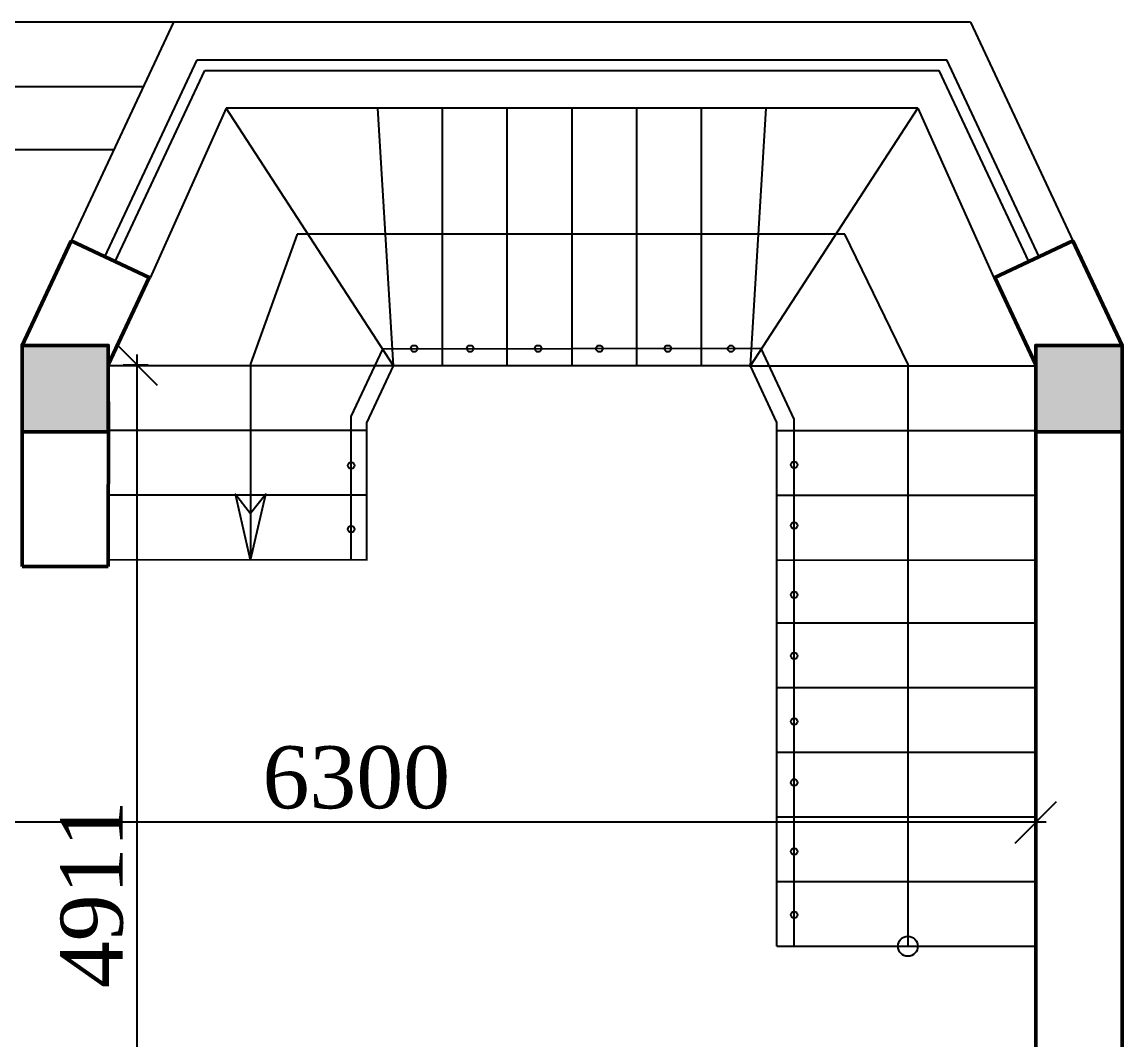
# Model space of a CAD drawing. Header units: inches. Extents: x 2870606 to 3671143, y -733551 to -473558.
# Drawn here: x 2877306 to 2882406, y -483877 to -479158 of the extents above; entities that cross this region are included whole.
import ezdxf

# ---------------------------------------------------------------- set-up
doc = ezdxf.new("R2010")
doc.units = ezdxf.units.IN
doc.header["$MEASUREMENT"] = 0
doc.styles.add('J~stule', font='dutch.ttf')
doc.dimstyles.new('J~style', dxfattribs={"dimscale": 100, "dimtxt": 2.5, "dimasz": 2, "dimexe": 0.55, "dimexo": 0.725, "dimtad": 1, "dimdec": 0, "dimdsep": 46, "dimtxsty": 'J~stule', "dimblk": 'OBLIQUE', "dimcen": 2, "dimdle": 0.5, "dimadec": 0, "dimazin": 0, "dimtfac": 1, "dimtdec": 0, "dimtmove": 0, "dimatfit": 3, "dimfxl": 1, "dimarcsym": 0})

# ---------------------------------------------------------------- blocks, each defined once
blk = doc.blocks.new('_Oblique')
at = {"color": 0, "linetype": 'ByBlock', "lineweight": -2}
blk.add_line((-0.5, -0.5), (0.5, 0.5), dxfattribs=at)
blk = doc.blocks.new('*D1020')
at = {"color": 0, "lineweight": -2, "transparency": 16777216}
for p, q in [((2875705.6, -483787.8), (2875705.6, -482815.2)), ((2882005.6, -483132.3), (2882005.6, -482815.2)), ((2882053.6, -482868), (2875657.6, -482868))]:
    blk.add_line(p, q, dxfattribs=at)
at = {"layer": 'Defpoints', "color": 0, "lineweight": 35, "transparency": 16777216}
for p in [(2875705.6, -482868), (2882005.6, -483201.9), (2875705.6, -483857.4)]:
    blk.add_point(p, dxfattribs=at)
at = {"color": 0, "lineweight": -2, "transparency": 16777216, "xscale": 192, "yscale": 192, "zscale": 192}
for p, rotation in [((2875705.6, -482868), 180.0000000133402), ((2882005.6, -482868), 1.334020893750676e-08)]:
    blk.add_blockref('_Oblique', p, dxfattribs=dict(at, rotation=rotation))
at = {"color": 0, "transparency": 16777216, "insert": (2878855.6, -482661.1), "char_height": 288, "attachment_point": 5, "rotation": 0, "style": 'J~stule'}
blk.add_mtext('6300', dxfattribs=at)
blk = doc.blocks.new('*D1013')
at = {"color": 0, "lineweight": -2, "transparency": 16777216}
for p, q in [((2877838.1, -480698.4), (2877838.1, -485705.4)), ((2877775.2, -480746.4), (2877890.9, -480746.4)), ((2877775.8, -485657.4), (2877890.9, -485657.4))]:
    blk.add_line(p, q, dxfattribs=at)
at = {"layer": 'Defpoints', "color": 0, "lineweight": 35, "transparency": 16777216}
for p in [(2877705.6, -480746.4), (2877706.2, -485657.4), (2877838.1, -485657.4)]:
    blk.add_point(p, dxfattribs=at)
at = {"color": 0, "lineweight": -2, "transparency": 16777216, "xscale": 192, "yscale": 192, "zscale": 192}
for p, rotation in [((2877838.1, -480746.4), 90), ((2877838.1, -485657.4), 270)]:
    blk.add_blockref('_Oblique', p, dxfattribs=dict(at, rotation=rotation))
at = {"color": 0, "transparency": 16777216, "insert": (2877630.2, -483201.9), "char_height": 288, "attachment_point": 5, "rotation": 90, "style": 'J~stule'}
blk.add_mtext('4911', dxfattribs=at)

msp = doc.modelspace()

# ---------------------------------------------------------------- hatches: boundary and pattern name
h = msp.add_hatch(color=256)
h.dxf.hatch_style = 1
h.paths.add_polyline_path([(2877305.64, -481057.31), (2877705.64, -481057.31), (2877705.64, -480657.31), (2877305.64, -480657.31)])
h = msp.add_hatch(color=256)
h.dxf.hatch_style = 1
h.paths.add_polyline_path([(2882005.64, -481057.31), (2882405.64, -481057.31), (2882405.64, -480657.31), (2882005.64, -480657.31)])

# ---------------------------------------------------------------- linework, layer by layer
at = {"color": 7}
for p, q in [((2878008.5, -479157.66), (2875705.64, -479157.66)), ((2878008.5, -479157.66), (2877533.05, -480172.1)), ((2881702.78, -479157.66), (2878008.5, -479157.66)), ((2881702.78, -479157.66), (2882178.23, -480172.1)), ((2877689.97, -480245.64), (2878117.87, -479332.66)), ((2878117.87, -479332.66), (2881593.4, -479332.66)), ((2882021.3, -480245.64), (2881593.4, -479332.66)), ((2877738.32, -480268.3), (2878153.4, -479382.66)), ((2878153.4, -479382.66), (2881557.87, -479382.66)), ((2881972.96, -480268.3), (2881557.87, -479382.66)), ((2877867.89, -479457.66), (2875705.64, -479457.66)), ((2878251.9, -479557.66), (2877899.97, -480344.07)), ((2881459.38, -479557.66), (2878251.9, -479557.66)), ((2879028.11, -480751.97), (2878251.9, -479557.66)), ((2879028.11, -480751.97), (2878955.64, -479557.67)), ((2879255.64, -480751.95), (2879255.64, -479557.67)), ((2879555.64, -480751.95), (2879555.64, -479557.67)), ((2879855.64, -480751.95), (2879855.64, -479557.67)), ((2880155.64, -480751.95), (2880155.64, -479557.67)), ((2880455.64, -480751.95), (2880455.64, -479557.67)), ((2880682.98, -480751.96), (2881459.38, -479557.66)), ((2880682.98, -480751.96), (2880755.64, -479557.67)), ((2881459.38, -479557.66), (2881811.3, -480344.07)), ((2877730.57, -479750.66), (2875705.64, -479750.66)), ((2878581.96, -480141.8), (2878365.52, -480742.58)), ((2881120.45, -480141.8), (2878581.96, -480141.8)), ((2881412.48, -480742.57), (2881120.45, -480141.8)), ((2878831.68, -480986.58), (2878978.31, -480673.73)), ((2880732.15, -480671.99), (2878978.13, -480673.73)), ((2880885.28, -480998.72), (2880732.15, -480671.99)), ((2879028.11, -480751.97), (2877702.94, -480751.76)), ((2877706.22, -480755.68), (2877706.13, -481355.68)), ((2878365.52, -480742.58), (2878365.39, -481651.86)), ((2878904.57, -481015.93), (2879028.29, -480751.97)), ((2880677.77, -480751.97), (2879028.11, -480751.97)), ((2880677.77, -480751.96), (2882002.94, -480751.76)), ((2880805.64, -481013.66), (2880682.98, -480751.96)), ((2881412.48, -480742.57), (2881412.88, -483442.57)), ((2878831.08, -481651.93), (2878831.68, -480986.58)), ((2878904.76, -481651.94), (2878904.57, -481015.93)), ((2880805.64, -483442.66), (2880805.64, -481013.66)), ((2880885.64, -483442.65), (2880885.28, -480998.72)), ((2878904.72, -481052.05), (2877702.89, -481051.76)), ((2880805.64, -481051.94), (2882002.98, -481051.76)), ((2878906.58, -481351.94), (2877702.85, -481351.76)), ((2880805.64, -481351.94), (2882003.03, -481351.76)), ((2878905.97, -481651.94), (2877705.64, -481651.76)), ((2880805.64, -481651.94), (2882003.07, -481651.76)), ((2880805.64, -481942.66), (2882003.12, -481942.48)), ((2880805.64, -482242.66), (2882003.16, -482242.48)), ((2880805.64, -482542.66), (2882003.21, -482542.48)), ((2880805.64, -482842.66), (2882003.25, -482842.48)), ((2880805.64, -483142.66), (2882003.3, -483142.48)), ((2880805.64, -483442.66), (2882003.34, -483442.48))]:
    msp.add_line(p, q, dxfattribs=at)
at = {"color": 7, "lineweight": 50}
for p, q in [((2877305.64, -480657.31), (2877533.05, -480172.1)), ((2877533.05, -480172.1), (2877895.24, -480341.85)), ((2882178.23, -480172.1), (2881816.03, -480341.85)), ((2882405.64, -480657.31), (2882178.23, -480172.1)), ((2877705.64, -480746.4), (2877895.24, -480341.85)), ((2882005.64, -480746.4), (2881816.03, -480341.85)), ((2877305.64, -480657.31), (2877305.64, -481681.23)), ((2882405.64, -480657.31), (2882405.64, -487657.56)), ((2882005.64, -480746.4), (2882005.64, -485657.37)), ((2877706.22, -480918.78), (2877705.64, -481682.31)), ((2877705.64, -481682.31), (2877305.64, -481681.23))]:
    msp.add_line(p, q, dxfattribs=at)
for points in [[(2877705.64, -481057.31), (2877305.64, -481057.31), (2877305.64, -480657.31), (2877705.64, -480657.31)], [(2882405.64, -481057.31), (2882005.64, -481057.31), (2882005.64, -480657.31), (2882405.64, -480657.31)]]:
    msp.add_lwpolyline(points, close=True, dxfattribs=at)
for points in [[(2878365.43, -481652), (2878295.47, -481345.97), (2878365.43, -481436.7)], [(2878365.43, -481652), (2878435.4, -481345.97), (2878365.43, -481436.7)]]:
    msp.add_lwpolyline(points)
at = {"color": 7}
for centre, radius in [((2879124.21, -480671.97), 15.26), ((2879383.65, -480671.97), 15.26), ((2879698.53, -480671.97), 15.26), ((2879982.42, -480671.97), 15.26), ((2880299.53, -480671.97), 15.26), ((2880592.81, -480672.13), 15.26), ((2878831.89, -481213.94), 15.26), ((2880885.97, -481210.17), 15.26), ((2880885.98, -481491.97), 15.26), ((2878831.84, -481509.53), 15.26), ((2880886, -481813), 15.26), ((2880886.02, -482096.56), 15.26), ((2880886.15, -482400.89), 15.26), ((2880886.16, -482682.69), 15.26), ((2880886.18, -483003.71), 15.26), ((2880886.2, -483296.56), 15.26), ((2881412.88, -483442.57), 46.32)]:
    msp.add_circle(centre, radius, dxfattribs=at)

# ---------------------------------------------------------------- dimensions: what is measured, and where the dimension line sits
for base, p1, p2, angle, picture, middle in [((2877838.13, -485657.37), (2877705.64, -480746.4), (2877706.22, -485657.37), 270, '*D1013', (2877630.24, -483201.88)), ((2875705.64, -482867.96), (2882005.64, -483201.88), (2875705.64, -483857.37), 180, '*D1020', (2878855.64, -482661.06))]:
    dim = msp.add_linear_dim(base=base, p1=p1, p2=p2, angle=angle, dimstyle='J~style', override={"dimscale": 96, "dimtxt": 3}, dxfattribs=at)
    dim.commit()
    dim.dimension.update_dxf_attribs({"geometry": picture, "text_midpoint": middle})

doc.saveas('drawing.dxf')
